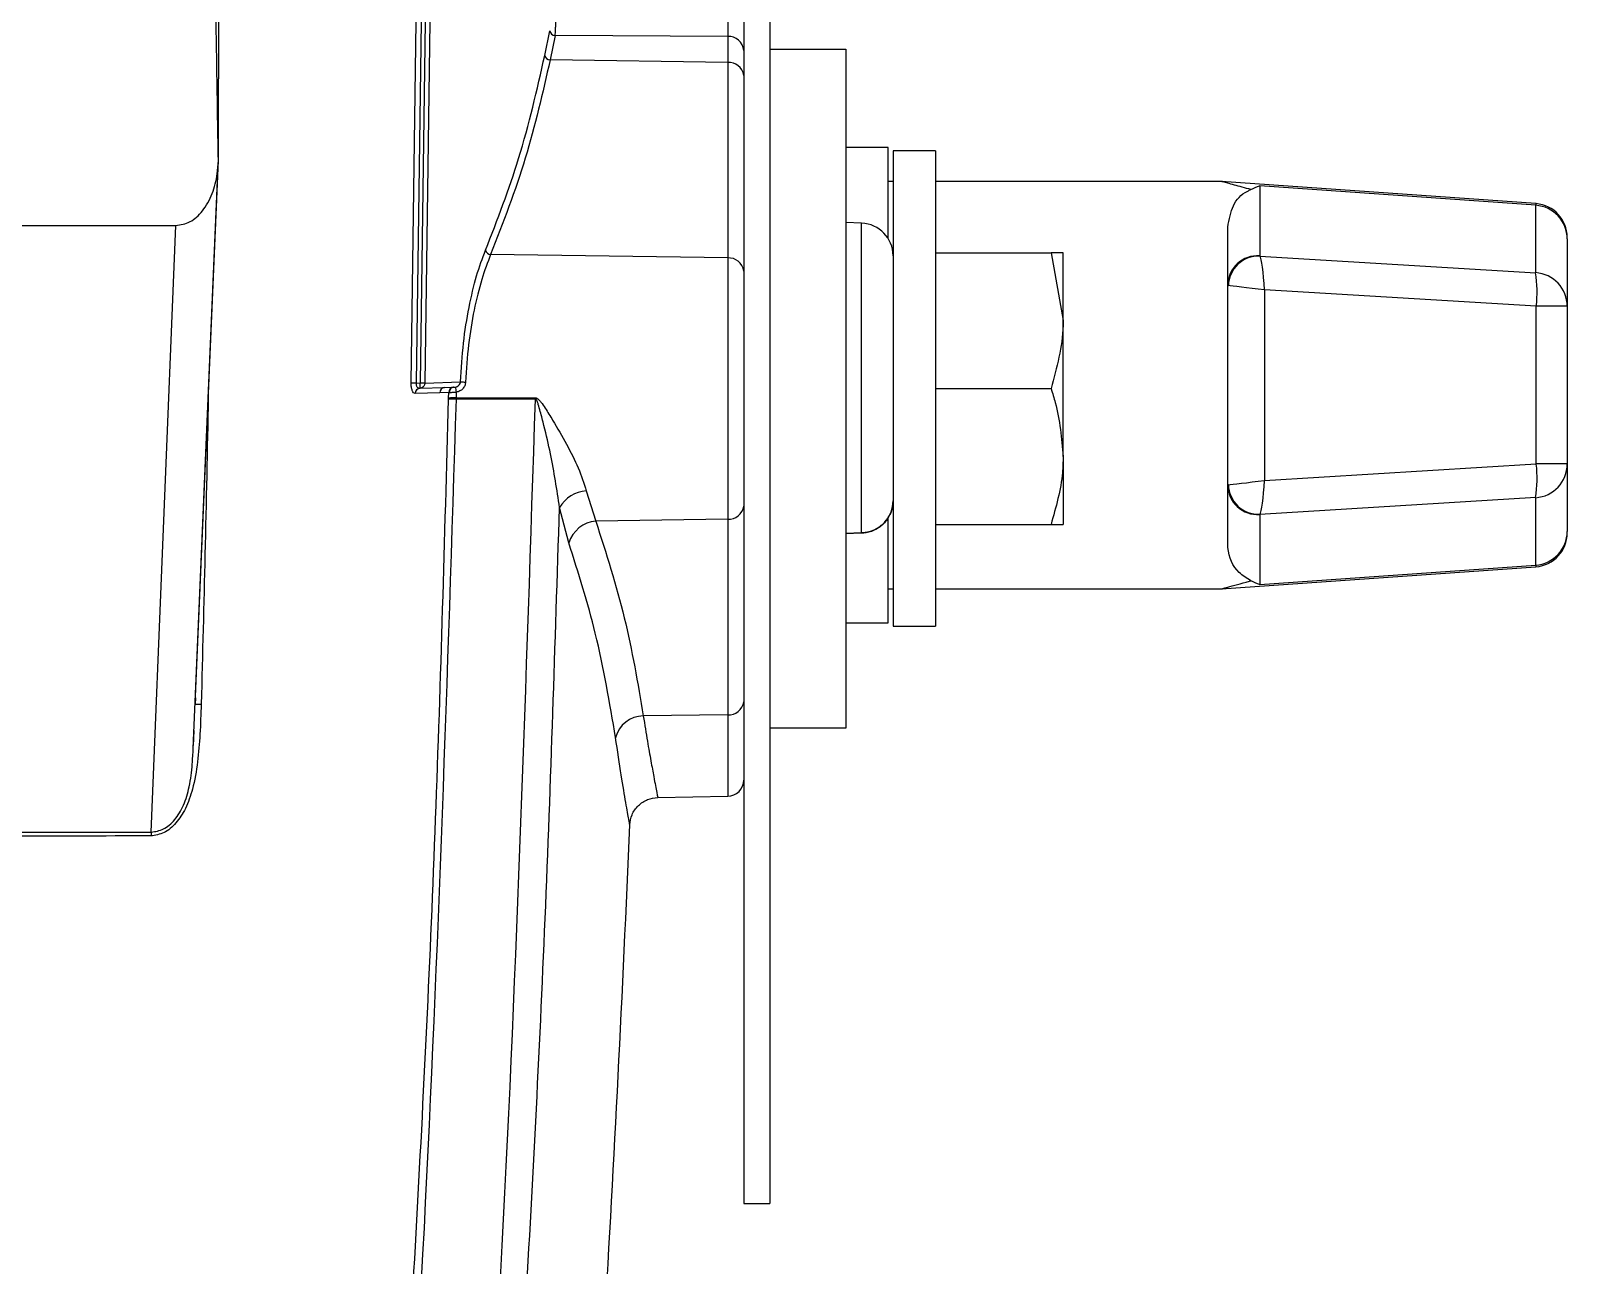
# Model space of a CAD drawing. Extents: x 16.7 to 113.1, y 4.5 to 84.5.
# Drawn here: x 56.347 to 59.176, y 11.769 to 14.042 of the extents above; entities that cross this region are included whole.
import ezdxf

# ---------------------------------------------------------------- set-up
doc = ezdxf.new("R2010")
doc.units = 0
doc.header["$MEASUREMENT"] = 0
doc.layers.add('OBJECT', color=7, linetype='CONTINUOUS')

msp = doc.modelspace()

# ---------------------------------------------------------------- linework, layer by layer
at = {"layer": 'OBJECT'}
for p, q in [((56.6927, 13.803), (56.6953, 14.683)), ((57.0477, 13.3935), (57.0656, 14.683)), ((57.0745, 14.683), (57.0566, 13.3932)), ((57.0818, 14.683), (57.0639, 13.3935)), ((57.0907, 14.683), (57.0728, 13.3932)), ((57.6597, 14.683), (57.6597, 11.883)), ((57.7077, 14.683), (57.7077, 11.883)), ((57.2935, 13.9961), (57.3028, 14.0417)), ((57.3126, 14.033), (57.3033, 13.988)), ((57.6303, 14.0313), (57.3126, 14.033)), ((57.6303, 14.0313), (57.6303, 13.9834)), ((57.7077, 14.008), (57.8477, 14.008)), ((57.8477, 14.008), (57.8477, 12.758)), ((57.6303, 13.9834), (57.3033, 13.988)), ((57.6303, 13.9834), (57.6303, 13.6234)), ((56.6502, 12.8018), (56.6927, 13.803)), ((57.9257, 13.8268), (57.8477, 13.8268)), ((57.9257, 13.8257), (57.9257, 13.8268)), ((57.9257, 13.6591), (57.9257, 13.8257)), ((58.0127, 13.8205), (57.9347, 13.8205)), ((57.9347, 13.8205), (57.9347, 12.9455)), ((58.0127, 13.8205), (58.0127, 12.9455)), ((56.6465, 12.7203), (56.6922, 13.7948)), ((57.9347, 13.7643), (57.9257, 13.7643)), ((58.5409, 13.7643), (58.0127, 13.7643)), ((59.1176, 13.7236), (58.5393, 13.7643)), ((59.1176, 13.7204), (58.6096, 13.7561)), ((58.6096, 13.7561), (58.6096, 13.6272)), ((59.1176, 13.5963), (59.1176, 13.7204)), ((56.2255, 13.683), (56.6144, 13.683)), ((56.5692, 12.5665), (56.6144, 13.683)), ((57.8768, 13.6874), (57.8477, 13.6885)), ((57.8768, 13.1179), (57.8768, 13.6874)), ((58.5507, 13.5727), (58.5507, 13.6804)), ((59.1757, 13.6584), (59.1757, 13.6612)), ((58.0127, 13.633), (58.2254, 13.633)), ((58.2254, 13.633), (58.2477, 13.508)), ((58.2477, 13.508), (58.2477, 13.633)), ((59.1757, 13.6584), (59.1757, 13.5344)), ((57.6303, 13.6234), (57.1939, 13.6295)), ((57.6303, 13.6234), (57.6303, 13.1426)), ((58.6097, 13.627), (59.1176, 13.5963)), ((58.5507, 13.2059), (58.5507, 13.5727)), ((58.6187, 13.5646), (58.6187, 13.2139)), ((59.1187, 13.5344), (58.6187, 13.5646)), ((59.1187, 13.2442), (59.1187, 13.5344)), ((59.1757, 13.5344), (59.1187, 13.5344)), ((59.1757, 13.5344), (59.1757, 13.2442)), ((58.2477, 13.258), (58.2477, 13.508)), ((57.0566, 13.3932), (57.0639, 13.3935)), ((57.064, 13.3835), (57.1092, 13.3851)), ((57.0728, 13.3932), (57.1385, 13.3955)), ((57.1092, 13.3851), (57.1259, 13.3857)), ((57.1259, 13.3857), (57.1262, 13.3857)), ((58.0127, 13.383), (58.2254, 13.383)), ((57.0552, 13.3738), (57.055, 13.3738)), ((57.1002, 13.3754), (57.0552, 13.3738)), ((57.1167, 13.3759), (57.1002, 13.3754)), ((57.1165, 13.3654), (57.1167, 13.3759)), ((57.1165, 13.3638), (57.1165, 13.3654)), ((57.1167, 13.3759), (57.118, 13.376)), ((57.1304, 13.3636), (57.1305, 13.3658)), ((57.2764, 13.3637), (57.1304, 13.3636)), ((57.1306, 13.3763), (57.1305, 13.3658)), ((57.1305, 13.3658), (57.2764, 13.3659)), ((58.2477, 13.258), (58.2477, 13.133)), ((58.6187, 13.2139), (59.1187, 13.2442)), ((59.1757, 13.2442), (59.1187, 13.2442)), ((59.1757, 13.2442), (59.1757, 13.1201)), ((57.37, 13.1947), (57.3875, 13.1392)), ((58.5507, 13.0981), (58.5507, 13.2059)), ((59.1176, 13.1822), (58.6097, 13.1515)), ((59.1176, 13.0582), (59.1176, 13.1822)), ((57.3379, 13.0989), (57.3207, 13.1638)), ((57.6303, 13.1426), (57.3875, 13.1392)), ((57.6303, 13.1426), (57.6303, 12.7826)), ((57.9257, 12.9518), (57.9257, 13.1438)), ((58.0127, 13.133), (58.2254, 13.133)), ((58.2254, 13.133), (58.2477, 13.133)), ((58.6096, 13.1513), (58.6096, 13.0224)), ((57.8477, 13.1169), (57.8768, 13.1179)), ((57.8768, 13.1166), (57.8477, 13.1156)), ((59.1757, 13.1173), (59.1757, 13.1201)), ((58.5393, 13.0143), (59.1176, 13.055)), ((58.6096, 13.0224), (59.1176, 13.0582)), ((57.9257, 13.0143), (57.9347, 13.0143)), ((58.0127, 13.0143), (58.5409, 13.0143)), ((57.8477, 12.9518), (57.9257, 12.9518)), ((57.9347, 12.9455), (58.0127, 12.9455)), ((56.6505, 12.814), (56.6502, 12.8018)), ((56.6502, 12.8017), (56.6514, 12.802)), ((57.6303, 12.7826), (57.4749, 12.7804)), ((57.6303, 12.7826), (57.6303, 12.6325)), ((57.8477, 12.758), (57.7077, 12.758)), ((57.5016, 12.6303), (57.6303, 12.6325)), ((57.6597, 11.883), (57.7077, 11.883))]:
    msp.add_line(p, q, dxfattribs=at)
at = {"layer": 'OBJECT', "flags": 128}
for points in [[(59.1176, 13.7236), (59.1176, 13.7232), (59.1176, 13.7204)], [(59.1176, 13.0582), (59.1176, 13.0553), (59.1176, 13.055)]]:
    msp.add_lwpolyline(points, dxfattribs=at)
at = {"layer": 'OBJECT'}
for centre, radius, start, end in [((57.3128, 14.043), 0.01, 187.5429, 268.8676), ((57.6317, 14.0032), 0.0281, 4.3938, 92.9764), ((57.3034, 13.9981), 0.0101, 191.1927, 269.0174), ((57.6325, 13.9561), 0.0274, 6.9119, 94.791), ((59.1135, 13.6582), 0.0623, 0.1685, 86.2003), ((59.1132, 13.6612), 0.0625, 0, 85.3404), ((57.8747, 13.6275), 0.06, 0, 88), ((57.1953, 13.6406), 0.0112, 194.9239, 262.9659), ((57.6325, 13.5961), 0.0274, 6.9118, 94.7911), ((58.6056, 13.5725), 0.0549, 85.8342, 179.7972), ((58.6078, 13.5712), 0.0558, 88.073, 178.7013), ((58.8885, 13.5613), 0.2317, 353.3232, 8.6886), ((59.1135, 13.5342), 0.0623, 0.1685, 86.2003), ((57.1927, 18.3167), 4.9253, 268.312, 268.4157), ((57.0647, 13.3738), 0.00976, 94.9413, 180.0123), ((57.0648, 13.3739), 0.00963, 94.8834, 180.831), ((56.9863, 13.3884), 0.0778, 356.3853, 3.7493), ((57.1099, 13.3754), 0.00968, 93.6299, 180.4268), ((57.1264, 13.376), 0.00971, 93.4806, 180.267), ((57.1272, 13.3765), 0.00929, 96.2511, 182.924), ((57.3345, 13.4173), 0.208, 188.6789, 191.3627), ((57.151, 13.5099), 0.115, 263.7486, 268.3927), ((57.1274, 13.244), 0.1219, 88.5459, 95.106), ((57.1174, 12.881), 0.4828, 88.452, 90.1066), ((58.9568, 13.3648), 1.6804, 179.9629, 180.0371), ((58.8885, 13.2172), 0.2317, 351.3114, 6.6768), ((59.1135, 13.2443), 0.0623, 273.7997, 359.8315), ((57.3739, 13.1337), 0.0611, 93.5923, 150.4436), ((58.6056, 13.206), 0.0549, 180.2029, 274.1658), ((58.6078, 13.2073), 0.0558, 181.2987, 271.927), ((57.6325, 13.1699), 0.0274, 265.2089, 353.0882), ((57.393, 13.0817), 0.0578, 95.5325, 162.7297), ((57.8627, 13.1172), 0.0141, 357.3809, 2.6191), ((59.1135, 13.1203), 0.0623, 273.7997, 359.8315), ((59.1132, 13.1173), 0.0625, 274.4673, 0), ((57.6325, 12.8099), 0.0274, 265.209, 353.0881), ((57.4749, 12.7279), 0.0525, 89.9346, 166.1919), ((57.6297, 12.6625), 0.03, 271, 0), ((6.8337, 14.683), 50.66, 356.57471, 357.62076)]:
    msp.add_arc(centre, radius, start, end, dxfattribs=at)
for centre, major_axis, ratio, start_param, end_param in [((58.6171, 13.6267), (0.0075, -0.00053), 0.113367, 3.149676, 3.355799), ((58.6132, 13.5646), (-0.0042, 0.0629), 0.086265, 4.70661, 6.158549), ((58.6132, 13.5722), (0.0625, -0.0005), 0.013671, 3.141708, 3.347832), ((58.6132, 13.5646), (0.0625, -0.0079), 0.010931, 1.484918, 2.936857), ((58.6132, 13.2139), (0.0625, 0.0079), 0.010931, 3.346328, 4.798268), ((58.6132, 13.2139), (0.0042, 0.0629), 0.086265, 3.266229, 4.718168), ((58.6132, 13.2064), (0.0625, 0.0005), 0.013671, 2.935354, 3.141477), ((58.6171, 13.1519), (0.0075, 0.00053), 0.113367, 2.927386, 3.13351)]:
    msp.add_ellipse(centre, major_axis=major_axis, ratio=ratio, start_param=start_param, end_param=end_param, dxfattribs=at)
for points, knots in [([(56.6927, 13.803), (56.6917, 13.8634), (56.6898, 13.9821), (56.687, 14.1606), (56.6845, 14.3386), (56.6827, 14.5132), (56.6824, 14.6281), (56.6823, 14.683)], [0, 0, 0, 0, 0.206023, 0.404822, 0.608638, 0.812834, 1, 1, 1, 1]), ([(57.3126, 14.033), (57.3128, 14.0344), (57.3131, 14.0374), (57.3135, 14.0437), (57.3137, 14.051), (57.3138, 14.0561), (57.3139, 14.0587)], [0, 0, 0, 0, 0.249779, 0.499583, 0.749654, 1, 1, 1, 1]), ([(57.6305, 14.0572), (57.6305, 14.0546), (57.6305, 14.0494), (57.6305, 14.0421), (57.6304, 14.0358), (57.6303, 14.0328), (57.6303, 14.0313)], [0, 0, 0, 0, 0.2493403, 0.4997058, 0.7496603, 1, 1, 1, 1]), ([(57.1845, 13.6377), (57.2062, 13.6938), (57.252, 13.8121), (57.2792, 13.9327), (57.2935, 13.9961)], [0, 0, 0, 0, 0.4742798, 1, 1, 1, 1]), ([(57.3033, 13.988), (57.2896, 13.9275), (57.2625, 13.8068), (57.2167, 13.6885), (57.1939, 13.6295)], [0, 0, 0, 0, 0.501523, 1, 1, 1, 1]), ([(56.6144, 13.683), (56.6233, 13.6845), (56.641, 13.6875), (56.6648, 13.7087), (56.6823, 13.7399), (56.6911, 13.7736), (56.6922, 13.7948), (56.6927, 13.803)], [0, 0, 0, 0, 0.217935, 0.435232, 0.661573, 0.868603, 1, 1, 1, 1]), ([(58.5934, 13.7493), (58.5826, 13.7523), (58.566, 13.7568), (58.5484, 13.7617), (58.5389, 13.7644), (58.5404, 13.764), (58.5409, 13.7638)], [0, 0, 0, 0, 0.3804126, 0.5856168, 0.892028, 1, 1, 1, 1]), ([(58.5507, 13.6804), (58.5533, 13.6943), (58.5586, 13.7226), (58.576, 13.7415), (58.5914, 13.7484), (58.5934, 13.7493)], [0, 0, 0, 0, 0.454626, 0.927986, 1, 1, 1, 1]), ([(58.5934, 13.7493), (58.5987, 13.752), (58.6041, 13.7546), (58.6095, 13.7561), (58.6096, 13.7561)], [0, 0, 0, 0, 0.98272, 1, 1, 1, 1]), ([(57.1385, 13.3955), (57.14, 13.4195), (57.1429, 13.4672), (57.1536, 13.5334), (57.1676, 13.5925), (57.1788, 13.6227), (57.1845, 13.6377)], [0, 0, 0, 0, 0.2512016, 0.5002766, 0.7505016, 1, 1, 1, 1]), ([(58.2477, 13.633), (58.2477, 13.633), (58.2474, 13.633), (58.236, 13.633), (58.2254, 13.633)], [0, 0, 0, 0, 0.070214, 1, 1, 1, 1]), ([(57.1939, 13.6295), (57.1883, 13.615), (57.177, 13.5858), (57.163, 13.5286), (57.1522, 13.4644), (57.1493, 13.4181), (57.1478, 13.3949)], [0, 0, 0, 0, 0.2496846, 0.4999809, 0.7489812, 1, 1, 1, 1]), ([(58.2477, 13.508), (58.2477, 13.5051), (58.2474, 13.4628), (58.236, 13.4215), (58.2254, 13.383)], [0, 0, 0, 0, 0.070214, 1, 1, 1, 1]), ([(57.055, 13.3738), (57.054, 13.3741), (57.052, 13.3747), (57.0499, 13.3783), (57.0487, 13.3823), (57.048, 13.3857), (57.0476, 13.3895), (57.0476, 13.3922), (57.0477, 13.3935)], [0, 0, 0, 0, 0.250461, 0.499095, 0.623969, 0.749217, 0.874879, 1, 1, 1, 1]), ([(57.0566, 13.3932), (57.0565, 13.3926), (57.0565, 13.3912), (57.0569, 13.3892), (57.0576, 13.3873), (57.0589, 13.3855), (57.061, 13.3839), (57.0628, 13.3837), (57.0639, 13.3835)], [0, 0, 0, 0, 0.115863, 0.235626, 0.362968, 0.500968, 0.715692, 1, 1, 1, 1]), ([(57.0639, 13.3935), (57.0648, 13.3935), (57.0667, 13.3934), (57.0693, 13.3934), (57.0715, 13.3933), (57.0724, 13.3933), (57.0728, 13.3932)], [0, 0, 0, 0, 0.250007, 0.500033, 0.750052, 1, 1, 1, 1]), ([(57.0639, 13.3835), (57.0639, 13.3835), (57.064, 13.3835), (57.064, 13.3835), (57.064, 13.3835)], [0, 0, 0, 0, 0.505478, 1, 1, 1, 1]), ([(57.0728, 13.3932), (57.0727, 13.3924), (57.0726, 13.3909), (57.0717, 13.3886), (57.0701, 13.3862), (57.0675, 13.3843), (57.0653, 13.3836), (57.0642, 13.3835), (57.064, 13.3835)], [0, 0, 0, 0, 0.165751, 0.304542, 0.500524, 0.75897, 0.963227, 1, 1, 1, 1]), ([(57.1262, 13.3857), (57.1266, 13.3857), (57.1271, 13.3857), (57.1281, 13.3858), (57.1287, 13.3859), (57.1289, 13.3859)], [0, 0, 0, 0, 0.567945, 0.802836, 1, 1, 1, 1]), ([(57.1289, 13.3859), (57.1302, 13.3862), (57.1326, 13.3869), (57.1356, 13.3891), (57.1379, 13.392), (57.1383, 13.3944), (57.1385, 13.3955)], [0, 0, 0, 0, 0.263892, 0.519208, 0.764227, 1, 1, 1, 1]), ([(57.1478, 13.3949), (57.1474, 13.3926), (57.1468, 13.3881), (57.1427, 13.3824), (57.1373, 13.3781), (57.1329, 13.3769), (57.1306, 13.3763)], [0, 0, 0, 0, 0.249806, 0.499823, 0.747006, 1, 1, 1, 1]), ([(58.2254, 13.383), (58.2282, 13.3744), (58.2413, 13.3337), (58.2449, 13.2914), (58.2477, 13.258)], [0, 0, 0, 0, 0.211001, 1, 1, 1, 1]), ([(56.6742, 13.3678), (56.6723, 13.271), (56.6685, 13.0825), (56.6635, 12.8941), (56.6611, 12.8024)], [0, 0, 0, 0, 0.5137368, 1, 1, 1, 1]), ([(56.7922, 8.796), (56.8203, 9.04), (56.8776, 9.5368), (56.9497, 10.297), (57.0107, 11.0637), (57.0588, 11.8314), (57.0954, 12.5941), (57.1094, 13.1061), (57.1165, 13.3638)], [0, 0, 0, 0, 0.160827, 0.327495, 0.500007, 0.664527, 0.83119, 1, 1, 1, 1]), ([(57.1304, 13.3636), (57.114, 12.8547), (57.081, 11.8365), (56.9729, 10.3124), (56.8616, 9.3002), (56.806, 8.7945)], [0, 0, 0, 0, 0.3333562, 0.6669607, 1, 1, 1, 1]), ([(56.9418, 8.6993), (56.9991, 9.2156), (57.1139, 10.2489), (57.2254, 11.8048), (57.2594, 12.8442), (57.2764, 13.3637)], [0, 0, 0, 0, 0.333112, 0.666662, 1, 1, 1, 1]), ([(57.118, 13.376), (57.1187, 13.376), (57.1202, 13.376), (57.1233, 13.3761), (57.1268, 13.3762), (57.1294, 13.3763), (57.1306, 13.3763)], [0, 0, 0, 0, 0.2526722, 0.5023033, 0.7509138, 1, 1, 1, 1]), ([(57.2764, 13.3659), (57.2769, 13.3659), (57.2778, 13.3658), (57.2799, 13.3649), (57.283, 13.3623), (57.288, 13.3562), (57.2966, 13.3435), (57.3127, 13.3175), (57.3339, 13.2805), (57.3567, 13.2365), (57.3656, 13.2087), (57.37, 13.1947)], [0, 0, 0, 0, 0.006485, 0.013719, 0.031593, 0.062972, 0.125806, 0.2514, 0.500146, 0.748658, 1, 1, 1, 1]), ([(57.3207, 13.1638), (57.3159, 13.1967), (57.3086, 13.2465), (57.2942, 13.3062), (57.2865, 13.3365), (57.2824, 13.3516), (57.28, 13.3587), (57.2785, 13.362), (57.2775, 13.3632), (57.277, 13.3636), (57.2766, 13.3637), (57.2765, 13.3637), (57.2764, 13.3637)], [0, 0, 0, 0, 0.496699, 0.7520312, 0.8811108, 0.944765, 0.975296, 0.9892337, 0.9951733, 0.9976836, 0.9988504, 1, 1, 1, 1]), ([(58.2477, 13.258), (58.2475, 13.2482), (58.2464, 13.2059), (58.2345, 13.1647), (58.2254, 13.133)], [0, 0, 0, 0, 0.231849, 1, 1, 1, 1]), ([(56.9906, 8.6938), (57.0185, 8.933), (57.0752, 9.4197), (57.1474, 10.1635), (57.209, 10.9134), (57.2584, 11.6641), (57.2969, 12.4105), (57.3127, 12.9117), (57.3207, 13.1638)], [0, 0, 0, 0, 0.1611428, 0.3277987, 0.4999716, 0.6645325, 0.8312073, 1, 1, 1, 1]), ([(57.8768, 13.1179), (57.8797, 13.1181), (57.8893, 13.1189), (57.9052, 13.1247), (57.9215, 13.1379), (57.9322, 13.1558), (57.9347, 13.1696), (57.9347, 13.1764), (57.9347, 13.1766)], [0, 0, 0, 0, 0.093063, 0.311107, 0.536525, 0.766297, 0.99553, 1, 1, 1, 1]), ([(57.9347, 13.1766), (57.9347, 13.1764), (57.9347, 13.1753), (57.9346, 13.1726), (57.934, 13.1657), (57.9308, 13.1531), (57.9215, 13.137), (57.9052, 13.1236), (57.8893, 13.1176), (57.8797, 13.1168), (57.8768, 13.1166)], [0, 0, 0, 0, 0.004468, 0.036716, 0.090607, 0.234341, 0.463859, 0.689062, 0.906977, 1, 1, 1, 1]), ([(57.3875, 13.1392), (57.4064, 13.08), (57.4443, 12.9613), (57.4647, 12.8408), (57.4749, 12.7804)], [0, 0, 0, 0, 0.498788, 1, 1, 1, 1]), ([(57.4239, 12.7405), (57.4131, 12.8047), (57.3928, 12.925), (57.3554, 13.0436), (57.3379, 13.0989)], [0, 0, 0, 0, 0.5337315, 1, 1, 1, 1]), ([(58.5934, 13.0292), (58.5857, 13.0339), (58.5637, 13.0473), (58.5516, 13.0737), (58.5508, 13.0956), (58.5507, 13.0981)], [0, 0, 0, 0, 0.324578, 0.922743, 1, 1, 1, 1]), ([(58.5409, 13.0147), (58.5408, 13.0147), (58.5407, 13.0146), (58.5552, 13.0188), (58.5755, 13.0244), (58.5925, 13.029), (58.5934, 13.0292)], [0, 0, 0, 0, 0.200382, 0.415073, 0.971023, 1, 1, 1, 1]), ([(58.6096, 13.0224), (58.6095, 13.0224), (58.6041, 13.0239), (58.5987, 13.0266), (58.5934, 13.0292)], [0, 0, 0, 0, 0.01728, 1, 1, 1, 1]), ([(56.6611, 12.8024), (56.6605, 12.7839), (56.6593, 12.7484), (56.655, 12.6956), (56.6471, 12.6486), (56.6333, 12.6096), (56.6151, 12.5819), (56.5931, 12.5634), (56.5767, 12.5608), (56.5686, 12.5595)], [0, 0, 0, 0, 0.175155, 0.335953, 0.499736, 0.628069, 0.749937, 0.875048, 1, 1, 1, 1]), ([(56.6514, 12.802), (56.6515, 12.8021), (56.6519, 12.8023), (56.6573, 12.8024), (56.6611, 12.8024)], [0, 0, 0, 0, 0.289703, 1, 1, 1, 1]), ([(57.4749, 12.7804), (57.4775, 12.7643), (57.4825, 12.7333), (57.489, 12.6966), (57.4954, 12.662), (57.5, 12.6382), (57.5022, 12.6272), (57.5016, 12.6303), (57.5016, 12.6303)], [0, 0, 0, 0, 0.174293, 0.336705, 0.499668, 0.754282, 0.998981, 1, 1, 1, 1]), ([(56.6464, 12.7203), (56.6467, 12.725), (56.6474, 12.736), (56.6479, 12.747), (56.6481, 12.7534)], [0, 0, 0, 0, 0.41689, 1, 1, 1, 1]), ([(57.4501, 12.5799), (57.4497, 12.5819), (57.4489, 12.5859), (57.4431, 12.6184), (57.4347, 12.668), (57.4275, 12.7163), (57.4239, 12.7405)], [0, 0, 0, 0, 0.249549, 0.499968, 0.749833, 1, 1, 1, 1]), ([(56.5692, 12.5665), (56.5768, 12.5677), (56.5921, 12.5701), (56.6129, 12.5879), (56.6296, 12.6151), (56.6404, 12.6513), (56.6447, 12.6875), (56.6459, 12.7108), (56.6464, 12.7203)], [0, 0, 0, 0, 0.169476, 0.339573, 0.508222, 0.676895, 0.867999, 1, 1, 1, 1]), ([(57.4501, 12.5799), (57.451, 12.5863), (57.453, 12.5994), (57.465, 12.6162), (57.482, 12.6278), (57.4952, 12.6295), (57.5016, 12.6303)], [0, 0, 0, 0, 0.240856, 0.500001, 0.759147, 1, 1, 1, 1]), ([(56.5686, 12.5595), (56.4811, 12.5594), (56.306, 12.5594), (56.095, 12.5594), (55.9895, 12.5595)], [0, 0, 0, 0, 0.500002, 1, 1, 1, 1]), ([(55.9899, 12.5665), (56.0954, 12.5666), (56.3065, 12.5666), (56.4816, 12.5666), (56.5692, 12.5665)], [0, 0, 0, 0, 0.499778, 1, 1, 1, 1]), ([(56.5692, 12.5665), (56.569, 12.5654), (56.5688, 12.563), (56.5687, 12.5607), (56.5686, 12.5595)], [0, 0, 0, 0, 0.5, 1, 1, 1, 1])]:
    msp.add_open_spline(points, degree=3, knots=knots, dxfattribs=at)

doc.saveas('drawing.dxf')
